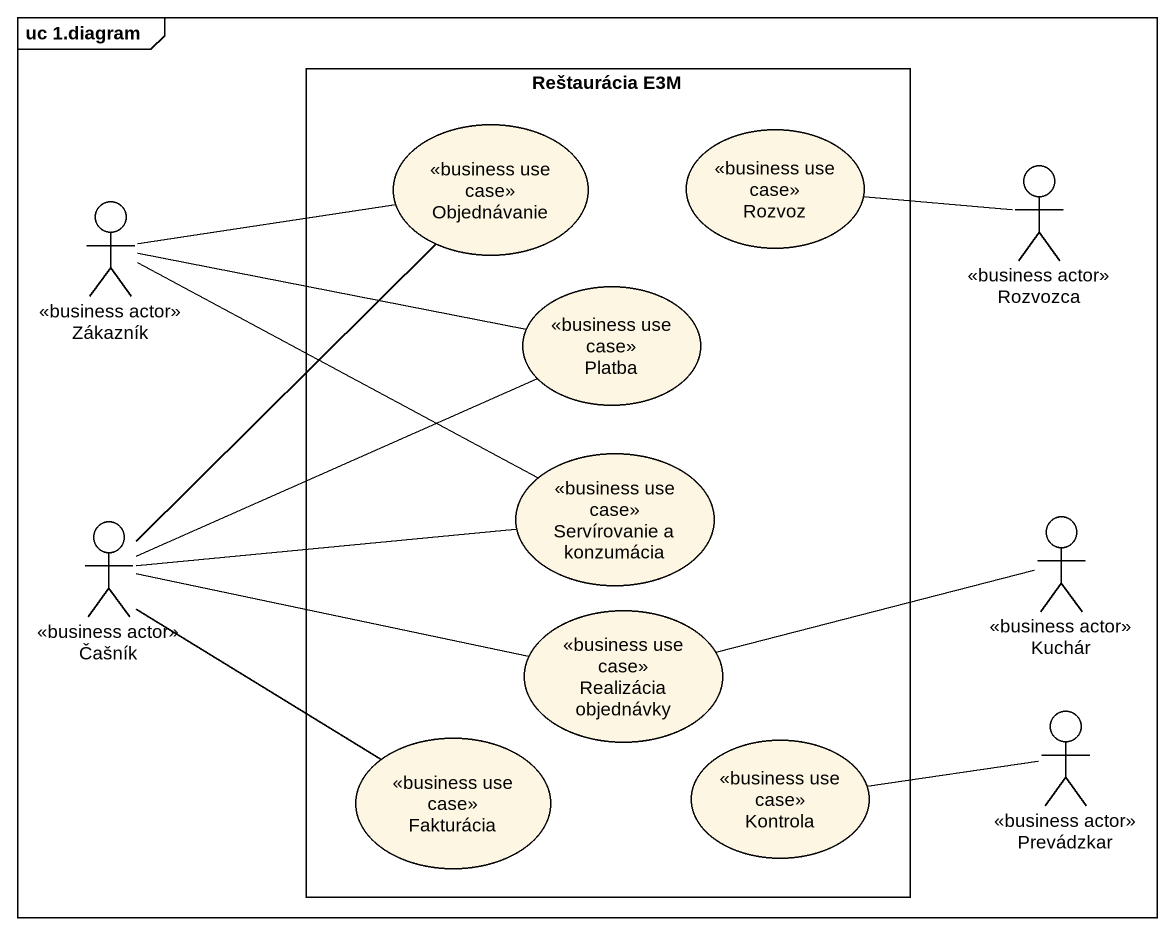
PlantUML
@startuml
mainframe uc 1.diagram
rectangle "Reštaurácia E3M" as Reštaurácia_E3M {
  usecase Objednávanie <<business use case>>
  usecase Rozvoz <<business use case>>
  usecase Platba <<business use case>>
  usecase "Servírovanie a konzumácia" as Servírovanie_a_konzumácia <<business use case>>
  usecase "Realizácia objednávky" as Realizácia_objednávky <<business use case>>
  usecase Fakturácia <<business use case>>
  usecase Kontrola <<business use case>>
}
actor Zákazník <<business actor>>
actor Rozvozca <<business actor>>
actor Čašník <<business actor>>
actor Kuchár <<business actor>>
actor Prevádzkar <<business actor>>
Zákazník -right- Objednávanie
Zákazník -right- Platba
Zákazník -right- Servírovanie_a_konzumácia
Rozvozca -left- Rozvoz
Čašník -up- Objednávanie
Čašník -right- Platba
Čašník -right- Servírovanie_a_konzumácia
Čašník -right- Realizácia_objednávky
Čašník -right- Fakturácia
Kuchár -left- Realizácia_objednávky
Prevádzkar -left- Kontrola
@enduml
